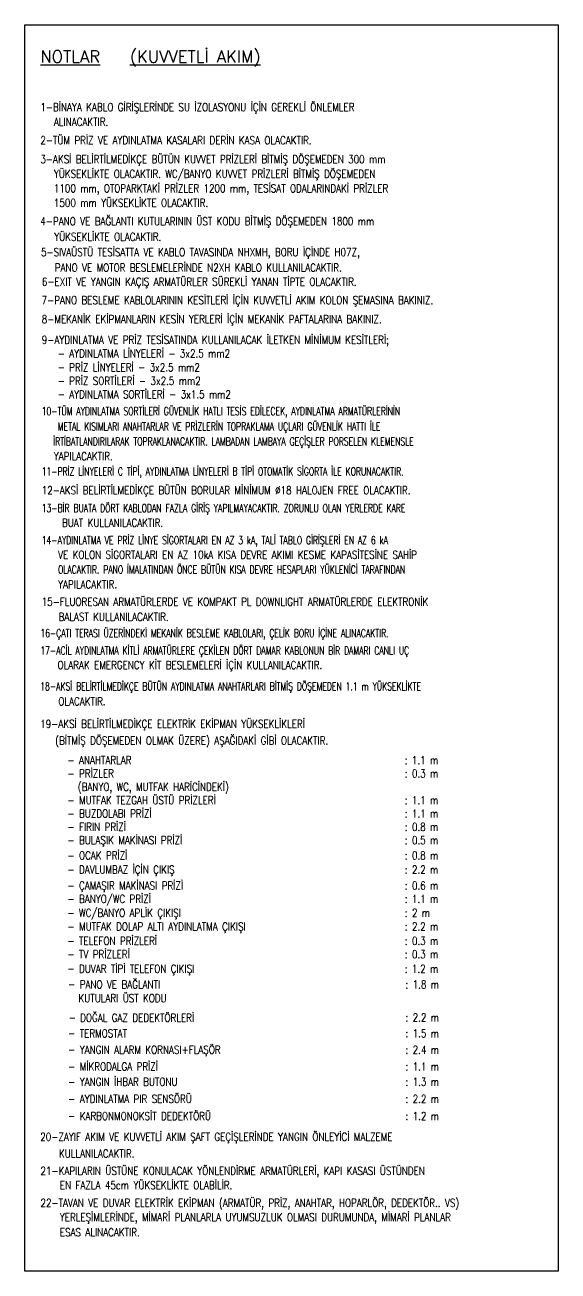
# Model space of a CAD drawing. Header units: metres. Extents: x -13194 to 152406, y -14653 to 29421.
# Drawn here: x -13194 to -10531, y 13564 to 19791 of the extents above; entities that cross this region are included whole.
import ezdxf

# ---------------------------------------------------------------- set-up
doc = ezdxf.new("R2010")
doc.units = ezdxf.units.M
doc.header["$LTSCALE"] = 100
doc.header["$MEASUREMENT"] = 0
doc.layers.add('E-KABLO', color=7, linetype='Continuous', lineweight=30)
doc.layers.add('E-YAZI', color=7, linetype='Continuous', lineweight=30)
doc.styles.add('E-YAZI', font='txttw.shx')

msp = doc.modelspace()

# ---------------------------------------------------------------- linework, layer by layer
at = {"layer": 'E-KABLO'}
msp.add_lwpolyline([(-13193.9, 19790.5), (-10531, 19790.5), (-10531, 13564.2), (-13193.9, 13564.2)], close=True, dxfattribs=at)

# ---------------------------------------------------------------- texts
at = {"layer": 'E-YAZI', "color": 4, "style": 'E-YAZI'}
for s, p in [('%%uNOTLAR', (-13116.8, 19602.3, 0)), ('%%U(KUVVETLİ AKIM)', (-12670.2, 19602.3, 0))]:
    msp.add_text(s, height=60, dxfattribs=at).set_placement(p)
at = {"layer": 'E-YAZI', "color": 3, "style": 'E-YAZI'}
for s, width, p in [('1-BİNAYA KABLO GİRİŞLERİNDE SU İZOLASYONU İÇİN GEREKLİ ÖNLEMLER', 0.8, (-13116.8, 19359.6, 0)), ('ALINACAKTIR.', 0.8, (-13049.3, 19286.3, 0)), ('2-TÜM PRİZ VE AYDINLATMA KASALARI DERİN KASA OLACAKTIR.', 0.8, (-13116.8, 19194.2, 0)), ('3-AKSİ BELİRTİLMEDİKÇE BÜTÜN KUVVET PRİZLERİ BİTMİŞ DÖŞEMEDEN 300 mm', 0.8, (-13116.8, 19099.6, 0)), ('YÜKSEKLİKTE OLACAKTIR. WC/BANYO KUVVET PRİZLERİ BİTMİŞ DÖŞEMEDEN', 0.8, (-13049.3, 19026.3, 0)), ('1100 mm, OTOPARKTAKİ PRİZLER 1200 mm, TESİSAT ODALARINDAKİ PRİZLER', 0.8, (-13049.3, 18954, 0)), ('1500 mm YÜKSEKLİKTE OLACAKTIR.', 0.8, (-13049.3, 18881.6, 0)), ('4-PANO VE BAĞLANTI KUTULARININ ÜST KODU BİTMİŞ DÖŞEMEDEN 1800 mm', 0.8, (-13116.8, 18789.4, 0)), ('YÜKSEKLİKTE OLACAKTIR.', 0.8, (-13047.7, 18711.9, 0)), ('5-SIVAÜSTÜ TESİSATTA VE KABLO TAVASINDA NHXMH, BORU İÇİNDE H07Z,', 0.8, (-13113.6, 18635.2, 0)), ('PANO VE MOTOR BESLEMELERİNDE N2XH KABLO KULLANILACAKTIR.', 0.8, (-13044.5, 18557.7, 0)), ('6-EXIT VE YANGIN KAÇIŞ ARMATÜRLER SÜREKLİ YANAN TİPTE OLACAKTIR.', 0.8, (-13109, 18487.3, 0)), ('7-PANO BESLEME KABLOLARININ KESİTLERİ İÇİN KUVVETLİ AKIM KOLON ŞEMASINA BAKINIZ.', 0.8, (-13110.4, 18395.2, 0)), ('8-MEKANİK EKİPMANLARIN KESİN YERLERİ İÇİN MEKANİK PAFTALARINA BAKINIZ.', 0.8, (-13109.7, 18300.3, 0)), ('9-AYDINLATMA VE PRİZ TESİSATINDA KULLANILACAK İLETKEN MİNİMUM KESİTLERİ;', 0.8, (-13109.7, 18197.1, 0)), ('- AYDINLATMA LİNYELERİ - 3x2.5 mm2', 0.8, (-13030.4, 18128.8, 0)), ('- PRİZ LİNYELERİ - 3x2.5 mm2', 0.8, (-13030.4, 18059.5, 0)), ('- PRİZ SORTİLERİ - 3x2.5 mm2', 0.8, (-13030.4, 17992.1, 0)), ('- AYDINLATMA SORTİLERİ - 3x1.5 mm2', 0.8, (-13030.4, 17924.6, 0)), ('10-TÜM AYDINLATMA SORTİLERİ GÜVENLİK HATLI TESİS EDİLECEK, AYDINLATMA ARMATÜRLERİNİN', 0.7, (-13110, 17840.7, 0)), ('METAL KISIMLARI ANAHTARLAR VE PRİZLERİN TOPRAKLAMA UÇLARI GÜVENLİK HATTI İLE', 0.7, (-13029.9, 17764.1, 0)), (' İRTİBATLANDIRILARAK TOPRAKLANACAKTIR. LAMBADAN LAMBAYA GEÇİŞLER PORSELEN KLEMENSLE', 0.7, (-13072, 17689.3, 0)), (' YAPILACAKTIR.', 0.8, (-13072, 17615.6, 0)), ('11-PRİZ LİNYELERİ C TİPİ, AYDINLATMA LİNYELERİ B TİPİ OTOMATİK SİGORTA İLE KORUNACAKTIR.', 0.7, (-13110, 17539.5, 0)), ('12-AKSİ BELİRTİLMEDİKÇE BÜTÜN BORULAR MİNİMUM %%C18 HALOJEN FREE OLACAKTIR.', 0.8, (-13110, 17445.2, 0)), ('13-BİR BUATA DÖRT KABLODAN FAZLA GİRİŞ YAPILMAYACAKTIR. ZORUNLU OLAN YERLERDE KARE ', 0.7, (-13110, 17356.2, 0)), ('BUAT KULLANILACAKTIR.', 0.8, (-13008.5, 17283.2, 0)), ('14-AYDINLATMA VE PRİZ LİNYE SİGORTALARI EN AZ 3 kA, TALİ TABLO GİRİŞLERİ EN AZ 6 kA', 0.7, (-13110, 17196, 0)), ('VE KOLON SİGORTALARI EN AZ 10kA KISA DEVRE AKIMI KESME KAPASİTESİNE SAHİP ', 0.8, (-13028.3, 17123, 0)), ('OLACAKTIR. PANO İMALATINDAN ÖNCE BÜTÜN KISA DEVRE HESAPLARI YÜKLENİCİ TARAFINDAN', 0.7, (-13028.3, 17049.2, 0)), ('YAPILACAKTIR.', 0.8, (-13028.3, 16975.4, 0)), ('15-FLUORESAN ARMATÜRLERDE VE KOMPAKT PL DOWNLIGHT ARMATÜRLERDE ELEKTRONİK', 0.8, (-13110, 16888.2, 0)), ('BALAST KULLANILACAKTIR.', 0.8, (-13025.8, 16813.2, 0)), ('16-ÇATI TERASI ÜZERİNDEKİ MEKANİK BESLEME KABLOLARI, ÇELİK BORU İÇİNE ALINACAKTIR.', 0.7, (-13116.8, 16731.6, 0)), ('17-ACİL AYDINLATMA KİTLİ ARMATÜRLERE ÇEKİLEN DÖRT DAMAR KABLONUN BİR DAMARI CANLI UÇ', 0.7, (-13116.8, 16644.3, 0)), ('OLARAK EMERGENCY KİT BESLEMELERİ İÇİN KULLANILACAKTIR.', 0.8, (-13031, 16572.4, 0)), ('18-AKSİ BELİRTİLMEDİKÇE BÜTÜN AYDINLATMA ANAHTARLARI BİTMİŞ DÖŞEMEDEN 1.1 m YÜKSEKLİKTE', 0.7, (-13117.4, 16465.7, 0)), ('OLACAKTIR.', 0.8, (-13026.8, 16390.7, 0)), ('19-AKSİ BELİRTİLMEDİKÇE ELEKTRİK EKİPMAN YÜKSEKLİKLERİ', 0.8, (-13117.5, 16278.3, 0)), ('  (BİTMİŞ DÖŞEMEDEN OLMAK ÜZERE) AŞAĞIDAKİ GİBİ OLACAKTIR.', 0.8, (-13086.3, 16194.8, 0)), ('  - ANAHTARLAR', 0.8, (-13025.1, 16096.9, 0)), (': 1.1 m', 0.8, (-11296.5, 16096.9, 0)), ('  - PRİZLER', 0.8, (-13025.1, 16030.2, 0)), (': 0.3 m', 0.8, (-11296.5, 16030.2, 0)), ('    (BANYO, WC, MUTFAK HARİCİNDEKİ)', 0.8, (-13025.1, 15963.5, 0)), ('  - MUTFAK TEZGAH ÜSTÜ PRİZLERİ', 0.8, (-13025.1, 15896.9, 0)), ('  - BUZDOLABI PRİZİ', 0.8, (-13025.1, 15830.2, 0)), (': 1.1 m', 0.8, (-11296.5, 15896.9, 0)), (': 1.1 m', 0.8, (-11296.5, 15830.2, 0)), ('  - FIRIN PRİZİ', 0.8, (-13025.1, 15763.5, 0)), (': 0.8 m', 0.8, (-11296.5, 15763.5, 0)), ('  - BULAŞIK MAKİNASI PRİZİ', 0.8, (-13025.1, 15696.9, 0)), (': 0.5 m', 0.8, (-11296.5, 15696.9, 0)), ('  - OCAK PRİZİ', 0.8, (-13025.1, 15620.9, 0)), (': 0.8 m', 0.8, (-11296.5, 15620.9, 0)), ('  - DAVLUMBAZ İÇİN ÇIKIŞ', 0.8, (-13025.1, 15549.9, 0)), (': 2.2 m', 0.8, (-11296.5, 15549.9, 0)), ('  - ÇAMAŞIR MAKİNASI PRİZİ', 0.8, (-13025.1, 15470.3, 0)), (': 0.6 m', 0.8, (-11296.5, 15470.3, 0)), ('  - BANYO/WC PRİZİ', 0.8, (-13025.1, 15403.6, 0)), (': 1.1 m', 0.8, (-11296.5, 15403.6, 0)), ('  - WC/BANYO APLİK ÇIKIŞI', 0.8, (-13025.1, 15334, 0)), (': 2 m', 0.8, (-11296.5, 15334, 0)), ('  - MUTFAK DOLAP ALTI AYDINLATMA ÇIKIŞI', 0.8, (-13025.1, 15265.5, 0)), (': 2.2 m', 0.8, (-11296.5, 15265.5, 0)), ('  - TELEFON PRİZLERİ', 0.8, (-13025.1, 15193.9, 0)), (': 0.3 m', 0.8, (-11296.5, 15193.9, 0)), ('  - TV PRİZLERİ', 0.8, (-13025.1, 15127.2, 0)), (': 0.3 m', 0.8, (-11296.5, 15127.2, 0)), ('  - DUVAR TİPİ TELEFON ÇIKIŞI ', 0.8, (-13025.1, 15054.7, 0)), (': 1.2 m', 0.8, (-11296.5, 15054.7, 0)), ('  - PANO VE BAĞLANTI', 0.8, (-13021.6, 14976.5, 0)), (': 1.8 m', 0.8, (-11292.9, 14976.5, 0)), ('    KUTULARI ÜST KODU', 0.8, (-13021.6, 14907.8, 0)), ('  - DOĞAL GAZ DEDEKTÖRLERİ', 0.8, (-13019.4, 14809.9, 0)), (': 2.2 m', 0.8, (-11292.9, 14811.5, 0)), ('  - TERMOSTAT', 0.8, (-13021.6, 14732, 0)), (': 1.5 m', 0.8, (-11292.9, 14732, 0)), ('  - YANGIN ALARM KORNASI+FLAŞÖR', 0.8, (-13021.6, 14650.1, 0)), (': 2.4 m', 0.8, (-11292.9, 14650.1, 0)), ('  - MİKRODALGA PRİZİ', 0.8, (-13021.6, 14566.1, 0)), (': 1.1 m', 0.8, (-11292.9, 14566.1, 0)), ('  - YANGIN İHBAR BUTONU', 0.8, (-13021.6, 14489.9, 0)), (': 1.3 m', 0.8, (-11292.9, 14489.9, 0)), ('  - AYDINLATMA PIR SENSÖRÜ', 0.8, (-13021.6, 14404.4, 0)), (': 2.2 m', 0.8, (-11292.9, 14404.4, 0)), ('  - KARBONMONOKSİT DEDEKTÖRÜ', 0.8, (-13021.6, 14318.9, 0)), (': 1.2 m', 0.8, (-11292.9, 14318.9, 0)), ('20-ZAYIF AKIM VE KUVVETLİ AKIM ŞAFT GEÇİŞLERİNDE YANGIN ÖNLEYİCİ MALZEME ', 0.8, (-13117.3, 14215, 0)), ('KULLANILACAKTIR.', 0.8, (-13024, 14131.2)), ('21-KAPILARIN ÜSTÜNE KONULACAK YÖNLENDİRME ARMATÜRLERİ, KAPI KASASI ÜSTÜNDEN ', 0.8, (-13116.1, 14045, 0)), ('EN FAZLA 45cm YÜKSEKLİKTE OLABİLİR.', 0.8, (-13019.5, 13973.1, 0)), ('22-TAVAN VE DUVAR ELEKTRİK EKİPMAN (ARMATÜR, PRİZ, ANAHTAR, HOPARLÖR, DEDEKTÖR.. VS)', 0.8, (-13116.1, 13884.8, 0)), ('YERLEŞİMLERİNDE, MİMARİ PLANLARLA UYUMSUZLUK OLMASI DURUMUNDA, MİMARİ PLANLAR ', 0.8, (-13019.5, 13813, 0)), ('ESAS ALINACAKTIR.', 0.8, (-13019.5, 13737.8, 0))]:
    msp.add_text(s, height=40, dxfattribs=dict(at, width=width)).set_placement(p)

doc.saveas('drawing.dxf')
